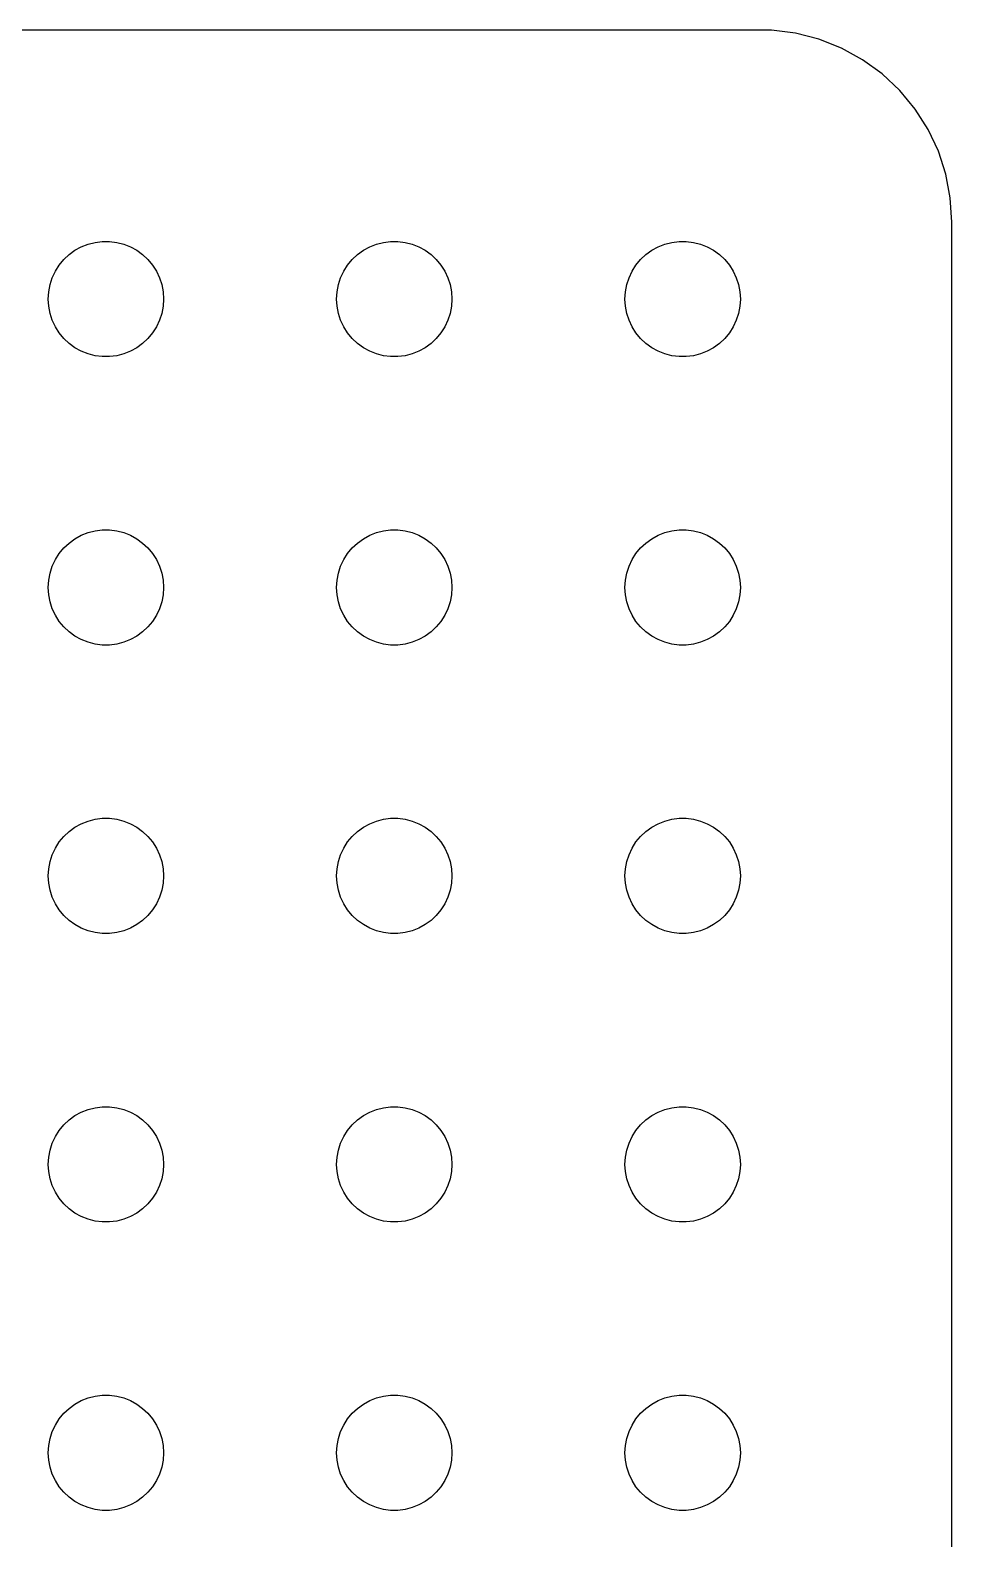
# Model space of a CAD drawing. Header units: metres. Extents: x -180 to 180, y -37 to 37.
# Drawn here: x 155.53 to 179.5, y -2.24 to 36.99 of the extents above; entities that cross this region are included whole.
import ezdxf

# ---------------------------------------------------------------- set-up
doc = ezdxf.new("R2010")
doc.units = ezdxf.units.M

msp = doc.modelspace()

# ---------------------------------------------------------------- linework, layer by layer
for p, q in [((174.814, 36.9901), (-174.814, 36.9901)), ((175.437, 36.9114), (174.814, 36.9901)), ((176.045, 36.7553), (175.437, 36.9114)), ((176.629, 36.5241), (176.045, 36.7553)), ((177.179, 36.2216), (176.629, 36.5241)), ((177.687, 35.8526), (177.179, 36.2216)), ((178.145, 35.4227), (177.687, 35.8526)), ((178.545, 34.9389), (178.145, 35.4227)), ((178.882, 34.4088), (178.545, 34.9389)), ((179.149, 33.8406), (178.882, 34.4088)), ((179.343, 33.2434), (179.149, 33.8406)), ((179.461, 32.6267), (179.343, 33.2434)), ((179.5, 32), (179.461, 32.6267)), ((179.5, -32), (179.5, 32)), ((156.861, 31.3572), (157.036, 31.4266)), ((157.036, 31.4266), (157.219, 31.4734)), ((157.219, 31.4734), (157.406, 31.497)), ((157.406, 31.497), (157.594, 31.497)), ((157.594, 31.497), (157.781, 31.4734)), ((157.781, 31.4734), (157.964, 31.4266)), ((157.964, 31.4266), (158.139, 31.3572)), ((164.361, 31.3572), (164.536, 31.4266)), ((164.536, 31.4266), (164.719, 31.4734)), ((164.719, 31.4734), (164.906, 31.497)), ((164.906, 31.497), (165.094, 31.497)), ((165.094, 31.497), (165.281, 31.4734)), ((165.281, 31.4734), (165.464, 31.4266)), ((165.464, 31.4266), (165.639, 31.3572)), ((171.861, 31.3572), (172.036, 31.4266)), ((172.036, 31.4266), (172.219, 31.4734)), ((172.219, 31.4734), (172.406, 31.497)), ((172.406, 31.497), (172.594, 31.497)), ((172.594, 31.497), (172.781, 31.4734)), ((172.781, 31.4734), (172.964, 31.4266)), ((172.964, 31.4266), (173.139, 31.3572)), ((156.286, 30.8817), (156.407, 31.0268)), ((156.407, 31.0268), (156.544, 31.1558)), ((156.544, 31.1558), (156.696, 31.2665)), ((156.696, 31.2665), (156.861, 31.3572)), ((158.139, 31.3572), (158.304, 31.2665)), ((158.304, 31.2665), (158.456, 31.1558)), ((158.456, 31.1558), (158.593, 31.0268)), ((158.593, 31.0268), (158.714, 30.8817)), ((163.786, 30.8817), (163.907, 31.0268)), ((163.907, 31.0268), (164.044, 31.1558)), ((164.044, 31.1558), (164.196, 31.2665)), ((164.196, 31.2665), (164.361, 31.3572)), ((165.639, 31.3572), (165.804, 31.2665)), ((165.804, 31.2665), (165.956, 31.1558)), ((165.956, 31.1558), (166.093, 31.0268)), ((166.093, 31.0268), (166.214, 30.8817)), ((171.286, 30.8817), (171.407, 31.0268)), ((171.407, 31.0268), (171.544, 31.1558)), ((171.544, 31.1558), (171.696, 31.2665)), ((171.696, 31.2665), (171.861, 31.3572)), ((173.139, 31.3572), (173.304, 31.2665)), ((173.304, 31.2665), (173.456, 31.1558)), ((173.456, 31.1558), (173.593, 31.0268)), ((173.593, 31.0268), (173.714, 30.8817)), ((156.105, 30.5522), (156.186, 30.7226)), ((156.186, 30.7226), (156.286, 30.8817)), ((158.714, 30.8817), (158.814, 30.7226)), ((158.814, 30.7226), (158.895, 30.5522)), ((163.605, 30.5522), (163.686, 30.7226)), ((163.686, 30.7226), (163.786, 30.8817)), ((166.214, 30.8817), (166.314, 30.7226)), ((166.314, 30.7226), (166.395, 30.5522)), ((171.105, 30.5522), (171.186, 30.7226)), ((171.186, 30.7226), (171.286, 30.8817)), ((173.714, 30.8817), (173.814, 30.7226)), ((173.814, 30.7226), (173.895, 30.5522)), ((156.012, 30.188), (156.047, 30.373)), ((156.047, 30.373), (156.105, 30.5522)), ((158.895, 30.5522), (158.953, 30.373)), ((158.953, 30.373), (158.988, 30.188)), ((163.512, 30.188), (163.547, 30.373)), ((163.547, 30.373), (163.605, 30.5522)), ((166.395, 30.5522), (166.453, 30.373)), ((166.453, 30.373), (166.488, 30.188)), ((171.012, 30.188), (171.047, 30.373)), ((171.047, 30.373), (171.105, 30.5522)), ((173.895, 30.5522), (173.953, 30.373)), ((173.953, 30.373), (173.988, 30.188)), ((156, 30), (156.012, 30.188)), ((156.012, 29.812), (156, 30)), ((158.988, 30.188), (159, 30)), ((159, 30), (158.988, 29.812)), ((163.5, 30), (163.512, 30.188)), ((163.512, 29.812), (163.5, 30)), ((166.488, 30.188), (166.5, 30)), ((166.5, 30), (166.488, 29.812)), ((171, 30), (171.012, 30.188)), ((171.012, 29.812), (171, 30)), ((173.988, 30.188), (174, 30)), ((174, 30), (173.988, 29.812)), ((156.047, 29.627), (156.012, 29.812)), ((156.105, 29.4478), (156.047, 29.627)), ((156.186, 29.2774), (156.105, 29.4478)), ((158.895, 29.4478), (158.814, 29.2774)), ((158.953, 29.627), (158.895, 29.4478)), ((158.988, 29.812), (158.953, 29.627)), ((163.547, 29.627), (163.512, 29.812)), ((163.605, 29.4478), (163.547, 29.627)), ((163.686, 29.2774), (163.605, 29.4478)), ((166.395, 29.4478), (166.314, 29.2774)), ((166.453, 29.627), (166.395, 29.4478)), ((166.488, 29.812), (166.453, 29.627)), ((171.047, 29.627), (171.012, 29.812)), ((171.105, 29.4478), (171.047, 29.627)), ((171.186, 29.2774), (171.105, 29.4478)), ((173.895, 29.4478), (173.814, 29.2774)), ((173.953, 29.627), (173.895, 29.4478)), ((173.988, 29.812), (173.953, 29.627)), ((156.286, 29.1183), (156.186, 29.2774)), ((156.407, 28.9732), (156.286, 29.1183)), ((158.714, 29.1183), (158.593, 28.9732)), ((158.814, 29.2774), (158.714, 29.1183)), ((163.786, 29.1183), (163.686, 29.2774)), ((163.907, 28.9732), (163.786, 29.1183)), ((166.214, 29.1183), (166.093, 28.9732)), ((166.314, 29.2774), (166.214, 29.1183)), ((171.286, 29.1183), (171.186, 29.2774)), ((171.407, 28.9732), (171.286, 29.1183)), ((173.714, 29.1183), (173.593, 28.9732)), ((173.814, 29.2774), (173.714, 29.1183)), ((156.544, 28.8442), (156.407, 28.9732)), ((156.696, 28.7335), (156.544, 28.8442)), ((156.861, 28.6427), (156.696, 28.7335)), ((157.036, 28.5734), (156.861, 28.6427)), ((158.139, 28.6427), (157.964, 28.5734)), ((158.304, 28.7335), (158.139, 28.6427)), ((158.456, 28.8442), (158.304, 28.7335)), ((158.593, 28.9732), (158.456, 28.8442)), ((164.044, 28.8442), (163.907, 28.9732)), ((164.196, 28.7335), (164.044, 28.8442)), ((164.361, 28.6427), (164.196, 28.7335)), ((164.536, 28.5734), (164.361, 28.6427)), ((165.639, 28.6427), (165.464, 28.5734)), ((165.804, 28.7335), (165.639, 28.6427)), ((165.956, 28.8442), (165.804, 28.7335)), ((166.093, 28.9732), (165.956, 28.8442)), ((171.544, 28.8442), (171.407, 28.9732)), ((171.696, 28.7335), (171.544, 28.8442)), ((171.861, 28.6427), (171.696, 28.7335)), ((172.036, 28.5734), (171.861, 28.6427)), ((173.139, 28.6427), (172.964, 28.5734)), ((173.304, 28.7335), (173.139, 28.6427)), ((173.456, 28.8442), (173.304, 28.7335)), ((173.593, 28.9732), (173.456, 28.8442)), ((157.219, 28.5266), (157.036, 28.5734)), ((157.406, 28.503), (157.219, 28.5266)), ((157.594, 28.503), (157.406, 28.503)), ((157.781, 28.5266), (157.594, 28.503)), ((157.964, 28.5734), (157.781, 28.5266)), ((164.719, 28.5266), (164.536, 28.5734)), ((164.906, 28.503), (164.719, 28.5266)), ((165.094, 28.503), (164.906, 28.503)), ((165.281, 28.5266), (165.094, 28.503)), ((165.464, 28.5734), (165.281, 28.5266)), ((172.219, 28.5266), (172.036, 28.5734)), ((172.406, 28.503), (172.219, 28.5266)), ((172.594, 28.503), (172.406, 28.503)), ((172.781, 28.5266), (172.594, 28.503)), ((172.964, 28.5734), (172.781, 28.5266)), ((157.036, 23.9266), (157.219, 23.9734)), ((157.219, 23.9734), (157.406, 23.997)), ((157.406, 23.997), (157.594, 23.997)), ((157.594, 23.997), (157.781, 23.9734)), ((157.781, 23.9734), (157.964, 23.9266)), ((164.536, 23.9266), (164.719, 23.9734)), ((164.719, 23.9734), (164.906, 23.997)), ((164.906, 23.997), (165.094, 23.997)), ((165.094, 23.997), (165.281, 23.9734)), ((165.281, 23.9734), (165.464, 23.9266)), ((172.036, 23.9266), (172.219, 23.9734)), ((172.219, 23.9734), (172.406, 23.997)), ((172.406, 23.997), (172.594, 23.997)), ((172.594, 23.997), (172.781, 23.9734)), ((172.781, 23.9734), (172.964, 23.9266)), ((156.407, 23.5268), (156.544, 23.6558)), ((156.544, 23.6558), (156.696, 23.7665)), ((156.696, 23.7665), (156.861, 23.8572)), ((156.861, 23.8572), (157.036, 23.9266)), ((157.964, 23.9266), (158.139, 23.8572)), ((158.139, 23.8572), (158.304, 23.7665)), ((158.304, 23.7665), (158.456, 23.6558)), ((158.456, 23.6558), (158.593, 23.5268)), ((163.907, 23.5268), (164.044, 23.6558)), ((164.044, 23.6558), (164.196, 23.7665)), ((164.196, 23.7665), (164.361, 23.8572)), ((164.361, 23.8572), (164.536, 23.9266)), ((165.464, 23.9266), (165.639, 23.8572)), ((165.639, 23.8572), (165.804, 23.7665)), ((165.804, 23.7665), (165.956, 23.6558)), ((165.956, 23.6558), (166.093, 23.5268)), ((171.407, 23.5268), (171.544, 23.6558)), ((171.544, 23.6558), (171.696, 23.7665)), ((171.696, 23.7665), (171.861, 23.8572)), ((171.861, 23.8572), (172.036, 23.9266)), ((172.964, 23.9266), (173.139, 23.8572)), ((173.139, 23.8572), (173.304, 23.7665)), ((173.304, 23.7665), (173.456, 23.6558)), ((173.456, 23.6558), (173.593, 23.5268)), ((156.105, 23.0522), (156.186, 23.2226)), ((156.186, 23.2226), (156.286, 23.3817)), ((156.286, 23.3817), (156.407, 23.5268)), ((158.593, 23.5268), (158.714, 23.3817)), ((158.714, 23.3817), (158.814, 23.2226)), ((158.814, 23.2226), (158.895, 23.0522)), ((163.605, 23.0522), (163.686, 23.2226)), ((163.686, 23.2226), (163.786, 23.3817)), ((163.786, 23.3817), (163.907, 23.5268)), ((166.093, 23.5268), (166.214, 23.3817)), ((166.214, 23.3817), (166.314, 23.2226)), ((166.314, 23.2226), (166.395, 23.0522)), ((171.105, 23.0522), (171.186, 23.2226)), ((171.186, 23.2226), (171.286, 23.3817)), ((171.286, 23.3817), (171.407, 23.5268)), ((173.593, 23.5268), (173.714, 23.3817)), ((173.714, 23.3817), (173.814, 23.2226)), ((173.814, 23.2226), (173.895, 23.0522)), ((156.012, 22.688), (156.047, 22.873)), ((156.047, 22.873), (156.105, 23.0522)), ((158.895, 23.0522), (158.953, 22.873)), ((158.953, 22.873), (158.988, 22.688)), ((163.512, 22.688), (163.547, 22.873)), ((163.547, 22.873), (163.605, 23.0522)), ((166.395, 23.0522), (166.453, 22.873)), ((166.453, 22.873), (166.488, 22.688)), ((171.012, 22.688), (171.047, 22.873)), ((171.047, 22.873), (171.105, 23.0522)), ((173.895, 23.0522), (173.953, 22.873)), ((173.953, 22.873), (173.988, 22.688)), ((156, 22.5), (156.012, 22.688)), ((156.012, 22.312), (156, 22.5)), ((158.988, 22.688), (159, 22.5)), ((159, 22.5), (158.988, 22.312)), ((163.5, 22.5), (163.512, 22.688)), ((163.512, 22.312), (163.5, 22.5)), ((166.488, 22.688), (166.5, 22.5)), ((166.5, 22.5), (166.488, 22.312)), ((171, 22.5), (171.012, 22.688)), ((171.012, 22.312), (171, 22.5)), ((173.988, 22.688), (174, 22.5)), ((174, 22.5), (173.988, 22.312)), ((156.047, 22.127), (156.012, 22.312)), ((156.105, 21.9478), (156.047, 22.127)), ((158.953, 22.127), (158.895, 21.9478)), ((158.988, 22.312), (158.953, 22.127)), ((163.547, 22.127), (163.512, 22.312)), ((163.605, 21.9478), (163.547, 22.127)), ((166.453, 22.127), (166.395, 21.9478)), ((166.488, 22.312), (166.453, 22.127)), ((171.047, 22.127), (171.012, 22.312)), ((171.105, 21.9478), (171.047, 22.127)), ((173.953, 22.127), (173.895, 21.9478)), ((173.988, 22.312), (173.953, 22.127)), ((156.186, 21.7774), (156.105, 21.9478)), ((156.286, 21.6183), (156.186, 21.7774)), ((156.407, 21.4732), (156.286, 21.6183)), ((158.714, 21.6183), (158.593, 21.4732)), ((158.814, 21.7774), (158.714, 21.6183)), ((158.895, 21.9478), (158.814, 21.7774)), ((163.686, 21.7774), (163.605, 21.9478)), ((163.786, 21.6183), (163.686, 21.7774)), ((163.907, 21.4732), (163.786, 21.6183)), ((166.214, 21.6183), (166.093, 21.4732)), ((166.314, 21.7774), (166.214, 21.6183)), ((166.395, 21.9478), (166.314, 21.7774)), ((171.186, 21.7774), (171.105, 21.9478)), ((171.286, 21.6183), (171.186, 21.7774)), ((171.407, 21.4732), (171.286, 21.6183)), ((173.714, 21.6183), (173.593, 21.4732)), ((173.814, 21.7774), (173.714, 21.6183)), ((173.895, 21.9478), (173.814, 21.7774)), ((156.544, 21.3442), (156.407, 21.4732)), ((156.696, 21.2335), (156.544, 21.3442)), ((156.861, 21.1427), (156.696, 21.2335)), ((158.304, 21.2335), (158.139, 21.1427)), ((158.456, 21.3442), (158.304, 21.2335)), ((158.593, 21.4732), (158.456, 21.3442)), ((164.044, 21.3442), (163.907, 21.4732)), ((164.196, 21.2335), (164.044, 21.3442)), ((164.361, 21.1427), (164.196, 21.2335)), ((165.804, 21.2335), (165.639, 21.1427)), ((165.956, 21.3442), (165.804, 21.2335)), ((166.093, 21.4732), (165.956, 21.3442)), ((171.544, 21.3442), (171.407, 21.4732)), ((171.696, 21.2335), (171.544, 21.3442)), ((171.861, 21.1427), (171.696, 21.2335)), ((173.304, 21.2335), (173.139, 21.1427)), ((173.456, 21.3442), (173.304, 21.2335)), ((173.593, 21.4732), (173.456, 21.3442)), ((157.036, 21.0734), (156.861, 21.1427)), ((157.219, 21.0266), (157.036, 21.0734)), ((157.406, 21.003), (157.219, 21.0266)), ((157.594, 21.003), (157.406, 21.003)), ((157.781, 21.0266), (157.594, 21.003)), ((157.964, 21.0734), (157.781, 21.0266)), ((158.139, 21.1427), (157.964, 21.0734)), ((164.536, 21.0734), (164.361, 21.1427)), ((164.719, 21.0266), (164.536, 21.0734)), ((164.906, 21.003), (164.719, 21.0266)), ((165.094, 21.003), (164.906, 21.003)), ((165.281, 21.0266), (165.094, 21.003)), ((165.464, 21.0734), (165.281, 21.0266)), ((165.639, 21.1427), (165.464, 21.0734)), ((172.036, 21.0734), (171.861, 21.1427)), ((172.219, 21.0266), (172.036, 21.0734)), ((172.406, 21.003), (172.219, 21.0266)), ((172.594, 21.003), (172.406, 21.003)), ((172.781, 21.0266), (172.594, 21.003)), ((172.964, 21.0734), (172.781, 21.0266)), ((173.139, 21.1427), (172.964, 21.0734)), ((157.219, 16.4734), (157.406, 16.497)), ((157.406, 16.497), (157.594, 16.497)), ((157.594, 16.497), (157.781, 16.4734)), ((164.719, 16.4734), (164.906, 16.497)), ((164.906, 16.497), (165.094, 16.497)), ((165.094, 16.497), (165.281, 16.4734)), ((172.219, 16.4734), (172.406, 16.497)), ((172.406, 16.497), (172.594, 16.497)), ((172.594, 16.497), (172.781, 16.4734)), ((156.407, 16.0268), (156.544, 16.1558)), ((156.544, 16.1558), (156.696, 16.2665)), ((156.696, 16.2665), (156.861, 16.3572)), ((156.861, 16.3572), (157.036, 16.4266)), ((157.036, 16.4266), (157.219, 16.4734)), ((157.781, 16.4734), (157.964, 16.4266)), ((157.964, 16.4266), (158.139, 16.3572)), ((158.139, 16.3572), (158.304, 16.2665)), ((158.304, 16.2665), (158.456, 16.1558)), ((158.456, 16.1558), (158.593, 16.0268)), ((163.907, 16.0268), (164.044, 16.1558)), ((164.044, 16.1558), (164.196, 16.2665)), ((164.196, 16.2665), (164.361, 16.3572)), ((164.361, 16.3572), (164.536, 16.4266)), ((164.536, 16.4266), (164.719, 16.4734)), ((165.281, 16.4734), (165.464, 16.4266)), ((165.464, 16.4266), (165.639, 16.3572)), ((165.639, 16.3572), (165.804, 16.2665)), ((165.804, 16.2665), (165.956, 16.1558)), ((165.956, 16.1558), (166.093, 16.0268)), ((171.407, 16.0268), (171.544, 16.1558)), ((171.544, 16.1558), (171.696, 16.2665)), ((171.696, 16.2665), (171.861, 16.3572)), ((171.861, 16.3572), (172.036, 16.4266)), ((172.036, 16.4266), (172.219, 16.4734)), ((172.781, 16.4734), (172.964, 16.4266)), ((172.964, 16.4266), (173.139, 16.3572)), ((173.139, 16.3572), (173.304, 16.2665)), ((173.304, 16.2665), (173.456, 16.1558)), ((173.456, 16.1558), (173.593, 16.0268)), ((156.105, 15.5522), (156.186, 15.7226)), ((156.186, 15.7226), (156.286, 15.8817)), ((156.286, 15.8817), (156.407, 16.0268)), ((158.593, 16.0268), (158.714, 15.8817)), ((158.714, 15.8817), (158.814, 15.7226)), ((158.814, 15.7226), (158.895, 15.5522)), ((163.605, 15.5522), (163.686, 15.7226)), ((163.686, 15.7226), (163.786, 15.8817)), ((163.786, 15.8817), (163.907, 16.0268)), ((166.093, 16.0268), (166.214, 15.8817)), ((166.214, 15.8817), (166.314, 15.7226)), ((166.314, 15.7226), (166.395, 15.5522)), ((171.105, 15.5522), (171.186, 15.7226)), ((171.186, 15.7226), (171.286, 15.8817)), ((171.286, 15.8817), (171.407, 16.0268)), ((173.593, 16.0268), (173.714, 15.8817)), ((173.714, 15.8817), (173.814, 15.7226)), ((173.814, 15.7226), (173.895, 15.5522)), ((156.012, 15.188), (156.047, 15.373)), ((156.047, 15.373), (156.105, 15.5522)), ((158.895, 15.5522), (158.953, 15.373)), ((158.953, 15.373), (158.988, 15.188)), ((163.512, 15.188), (163.547, 15.373)), ((163.547, 15.373), (163.605, 15.5522)), ((166.395, 15.5522), (166.453, 15.373)), ((166.453, 15.373), (166.488, 15.188)), ((171.012, 15.188), (171.047, 15.373)), ((171.047, 15.373), (171.105, 15.5522)), ((173.895, 15.5522), (173.953, 15.373)), ((173.953, 15.373), (173.988, 15.188)), ((156, 15), (156.012, 15.188)), ((156.012, 14.812), (156, 15)), ((158.988, 15.188), (159, 15)), ((159, 15), (158.988, 14.812)), ((163.5, 15), (163.512, 15.188)), ((163.512, 14.812), (163.5, 15)), ((166.488, 15.188), (166.5, 15)), ((166.5, 15), (166.488, 14.812)), ((171, 15), (171.012, 15.188)), ((171.012, 14.812), (171, 15)), ((173.988, 15.188), (174, 15)), ((174, 15), (173.988, 14.812)), ((156.047, 14.627), (156.012, 14.812)), ((156.105, 14.4478), (156.047, 14.627)), ((158.953, 14.627), (158.895, 14.4478)), ((158.988, 14.812), (158.953, 14.627)), ((163.547, 14.627), (163.512, 14.812)), ((163.605, 14.4478), (163.547, 14.627)), ((166.453, 14.627), (166.395, 14.4478)), ((166.488, 14.812), (166.453, 14.627)), ((171.047, 14.627), (171.012, 14.812)), ((171.105, 14.4478), (171.047, 14.627)), ((173.953, 14.627), (173.895, 14.4478)), ((173.988, 14.812), (173.953, 14.627)), ((156.186, 14.2774), (156.105, 14.4478)), ((156.286, 14.1183), (156.186, 14.2774)), ((158.814, 14.2774), (158.714, 14.1183)), ((158.895, 14.4478), (158.814, 14.2774)), ((163.686, 14.2774), (163.605, 14.4478)), ((163.786, 14.1183), (163.686, 14.2774)), ((166.314, 14.2774), (166.214, 14.1183)), ((166.395, 14.4478), (166.314, 14.2774)), ((171.186, 14.2774), (171.105, 14.4478)), ((171.286, 14.1183), (171.186, 14.2774)), ((173.814, 14.2774), (173.714, 14.1183)), ((173.895, 14.4478), (173.814, 14.2774)), ((156.407, 13.9732), (156.286, 14.1183)), ((156.544, 13.8442), (156.407, 13.9732)), ((156.696, 13.7335), (156.544, 13.8442)), ((156.861, 13.6427), (156.696, 13.7335)), ((158.304, 13.7335), (158.139, 13.6427)), ((158.456, 13.8442), (158.304, 13.7335)), ((158.593, 13.9732), (158.456, 13.8442)), ((158.714, 14.1183), (158.593, 13.9732)), ((163.907, 13.9732), (163.786, 14.1183)), ((164.044, 13.8442), (163.907, 13.9732)), ((164.196, 13.7335), (164.044, 13.8442)), ((164.361, 13.6427), (164.196, 13.7335)), ((165.804, 13.7335), (165.639, 13.6427)), ((165.956, 13.8442), (165.804, 13.7335)), ((166.093, 13.9732), (165.956, 13.8442)), ((166.214, 14.1183), (166.093, 13.9732)), ((171.407, 13.9732), (171.286, 14.1183)), ((171.544, 13.8442), (171.407, 13.9732)), ((171.696, 13.7335), (171.544, 13.8442)), ((171.861, 13.6427), (171.696, 13.7335)), ((173.304, 13.7335), (173.139, 13.6427)), ((173.456, 13.8442), (173.304, 13.7335)), ((173.593, 13.9732), (173.456, 13.8442)), ((173.714, 14.1183), (173.593, 13.9732)), ((157.036, 13.5734), (156.861, 13.6427)), ((157.219, 13.5266), (157.036, 13.5734)), ((157.406, 13.5029), (157.219, 13.5266)), ((157.594, 13.5029), (157.406, 13.5029)), ((157.781, 13.5266), (157.594, 13.5029)), ((157.964, 13.5734), (157.781, 13.5266)), ((158.139, 13.6427), (157.964, 13.5734)), ((164.536, 13.5734), (164.361, 13.6427)), ((164.719, 13.5266), (164.536, 13.5734)), ((164.906, 13.5029), (164.719, 13.5266)), ((165.094, 13.5029), (164.906, 13.5029)), ((165.281, 13.5266), (165.094, 13.5029)), ((165.464, 13.5734), (165.281, 13.5266)), ((165.639, 13.6427), (165.464, 13.5734)), ((172.036, 13.5734), (171.861, 13.6427)), ((172.219, 13.5266), (172.036, 13.5734)), ((172.406, 13.5029), (172.219, 13.5266)), ((172.594, 13.5029), (172.406, 13.5029)), ((172.781, 13.5266), (172.594, 13.5029)), ((172.964, 13.5734), (172.781, 13.5266)), ((173.139, 13.6427), (172.964, 13.5734)), ((156.407, 8.52681), (156.544, 8.65576)), ((156.544, 8.65576), (156.696, 8.76648)), ((156.696, 8.76648), (156.861, 8.85724)), ((156.861, 8.85724), (157.036, 8.92657)), ((157.036, 8.92657), (157.219, 8.97342)), ((157.219, 8.97342), (157.406, 8.99704)), ((157.406, 8.99704), (157.594, 8.99704)), ((157.594, 8.99704), (157.781, 8.97342)), ((157.781, 8.97342), (157.964, 8.92657)), ((157.964, 8.92657), (158.139, 8.85724)), ((158.139, 8.85724), (158.304, 8.76648)), ((158.304, 8.76648), (158.456, 8.65576)), ((158.456, 8.65576), (158.593, 8.52681)), ((163.907, 8.52681), (164.044, 8.65576)), ((164.044, 8.65576), (164.196, 8.76648)), ((164.196, 8.76648), (164.361, 8.85724)), ((164.361, 8.85724), (164.536, 8.92657)), ((164.536, 8.92657), (164.719, 8.97342)), ((164.719, 8.97342), (164.906, 8.99704)), ((164.906, 8.99704), (165.094, 8.99704)), ((165.094, 8.99704), (165.281, 8.97342)), ((165.281, 8.97342), (165.464, 8.92657)), ((165.464, 8.92657), (165.639, 8.85724)), ((165.639, 8.85724), (165.804, 8.76648)), ((165.804, 8.76648), (165.956, 8.65576)), ((165.956, 8.65576), (166.093, 8.52681)), ((171.407, 8.52681), (171.544, 8.65576)), ((171.544, 8.65576), (171.696, 8.76648)), ((171.696, 8.76648), (171.861, 8.85724)), ((171.861, 8.85724), (172.036, 8.92657)), ((172.036, 8.92657), (172.219, 8.97342)), ((172.219, 8.97342), (172.406, 8.99704)), ((172.406, 8.99704), (172.594, 8.99704)), ((172.594, 8.99704), (172.781, 8.97342)), ((172.781, 8.97342), (172.964, 8.92657)), ((172.964, 8.92657), (173.139, 8.85724)), ((173.139, 8.85724), (173.304, 8.76648)), ((173.304, 8.76648), (173.456, 8.65576)), ((173.456, 8.65576), (173.593, 8.52681)), ((156.186, 8.22263), (156.286, 8.38167)), ((156.286, 8.38167), (156.407, 8.52681)), ((158.593, 8.52681), (158.714, 8.38167)), ((158.714, 8.38167), (158.814, 8.22263)), ((163.686, 8.22263), (163.786, 8.38167)), ((163.786, 8.38167), (163.907, 8.52681)), ((166.093, 8.52681), (166.214, 8.38167)), ((166.214, 8.38167), (166.314, 8.22263)), ((171.186, 8.22263), (171.286, 8.38167)), ((171.286, 8.38167), (171.407, 8.52681)), ((173.593, 8.52681), (173.714, 8.38167)), ((173.714, 8.38167), (173.814, 8.22263)), ((156.012, 7.68799), (156.047, 7.87303)), ((156.047, 7.87303), (156.105, 8.05219)), ((156.105, 8.05219), (156.186, 8.22263)), ((158.814, 8.22263), (158.895, 8.05219)), ((158.895, 8.05219), (158.953, 7.87303)), ((158.953, 7.87303), (158.988, 7.68799)), ((163.512, 7.68799), (163.547, 7.87303)), ((163.547, 7.87303), (163.605, 8.05219)), ((163.605, 8.05219), (163.686, 8.22263)), ((166.314, 8.22263), (166.395, 8.05219)), ((166.395, 8.05219), (166.453, 7.87303)), ((166.453, 7.87303), (166.488, 7.68799)), ((171.012, 7.68799), (171.047, 7.87303)), ((171.047, 7.87303), (171.105, 8.05219)), ((171.105, 8.05219), (171.186, 8.22263)), ((173.814, 8.22263), (173.895, 8.05219)), ((173.895, 8.05219), (173.953, 7.87303)), ((173.953, 7.87303), (173.988, 7.68799)), ((156, 7.5), (156.012, 7.68799)), ((156.012, 7.312), (156, 7.5)), ((158.988, 7.68799), (159, 7.5)), ((159, 7.5), (158.988, 7.312)), ((163.5, 7.5), (163.512, 7.68799)), ((163.512, 7.312), (163.5, 7.5)), ((166.488, 7.68799), (166.5, 7.5)), ((166.5, 7.5), (166.488, 7.312)), ((171, 7.5), (171.012, 7.68799)), ((171.012, 7.312), (171, 7.5)), ((173.988, 7.68799), (174, 7.5)), ((174, 7.5), (173.988, 7.312)), ((156.047, 7.12695), (156.012, 7.312)), ((156.105, 6.9478), (156.047, 7.12695)), ((158.953, 7.12695), (158.895, 6.9478)), ((158.988, 7.312), (158.953, 7.12695)), ((163.547, 7.12695), (163.512, 7.312)), ((163.605, 6.9478), (163.547, 7.12695)), ((166.453, 7.12695), (166.395, 6.9478)), ((166.488, 7.312), (166.453, 7.12695)), ((171.047, 7.12695), (171.012, 7.312)), ((171.105, 6.9478), (171.047, 7.12695)), ((173.953, 7.12695), (173.895, 6.9478)), ((173.988, 7.312), (173.953, 7.12695)), ((156.186, 6.77736), (156.105, 6.9478)), ((156.286, 6.61832), (156.186, 6.77736)), ((158.814, 6.77736), (158.714, 6.61832)), ((158.895, 6.9478), (158.814, 6.77736)), ((163.686, 6.77736), (163.605, 6.9478)), ((163.786, 6.61832), (163.686, 6.77736)), ((166.314, 6.77736), (166.214, 6.61832)), ((166.395, 6.9478), (166.314, 6.77736)), ((171.186, 6.77736), (171.105, 6.9478)), ((171.286, 6.61832), (171.186, 6.77736)), ((173.814, 6.77736), (173.714, 6.61832)), ((173.895, 6.9478), (173.814, 6.77736)), ((156.407, 6.47318), (156.286, 6.61832)), ((156.544, 6.34422), (156.407, 6.47318)), ((156.696, 6.23351), (156.544, 6.34422)), ((158.456, 6.34422), (158.304, 6.23351)), ((158.593, 6.47318), (158.456, 6.34422)), ((158.714, 6.61832), (158.593, 6.47318)), ((163.907, 6.47318), (163.786, 6.61832)), ((164.044, 6.34422), (163.907, 6.47318)), ((164.196, 6.23351), (164.044, 6.34422)), ((165.956, 6.34422), (165.804, 6.23351)), ((166.093, 6.47318), (165.956, 6.34422)), ((166.214, 6.61832), (166.093, 6.47318)), ((171.407, 6.47318), (171.286, 6.61832)), ((171.544, 6.34422), (171.407, 6.47318)), ((171.696, 6.23351), (171.544, 6.34422)), ((173.456, 6.34422), (173.304, 6.23351)), ((173.593, 6.47318), (173.456, 6.34422)), ((173.714, 6.61832), (173.593, 6.47318)), ((156.861, 6.14275), (156.696, 6.23351)), ((157.036, 6.07341), (156.861, 6.14275)), ((157.219, 6.02657), (157.036, 6.07341)), ((157.406, 6.00294), (157.219, 6.02657)), ((157.594, 6.00294), (157.406, 6.00294)), ((157.781, 6.02657), (157.594, 6.00294)), ((157.964, 6.07341), (157.781, 6.02657)), ((158.139, 6.14275), (157.964, 6.07341)), ((158.304, 6.23351), (158.139, 6.14275)), ((164.361, 6.14275), (164.196, 6.23351)), ((164.536, 6.07341), (164.361, 6.14275)), ((164.719, 6.02657), (164.536, 6.07341)), ((164.906, 6.00294), (164.719, 6.02657)), ((165.094, 6.00294), (164.906, 6.00294)), ((165.281, 6.02657), (165.094, 6.00294)), ((165.464, 6.07341), (165.281, 6.02657)), ((165.639, 6.14275), (165.464, 6.07341)), ((165.804, 6.23351), (165.639, 6.14275)), ((171.861, 6.14275), (171.696, 6.23351)), ((172.036, 6.07341), (171.861, 6.14275)), ((172.219, 6.02657), (172.036, 6.07341)), ((172.406, 6.00294), (172.219, 6.02657)), ((172.594, 6.00294), (172.406, 6.00294)), ((172.781, 6.02657), (172.594, 6.00294)), ((172.964, 6.07341), (172.781, 6.02657)), ((173.139, 6.14275), (172.964, 6.07341)), ((173.304, 6.23351), (173.139, 6.14275)), ((156.544, 1.15576), (156.696, 1.26648)), ((156.696, 1.26648), (156.861, 1.35724)), ((156.861, 1.35724), (157.036, 1.42657)), ((157.036, 1.42657), (157.219, 1.47342)), ((157.219, 1.47342), (157.406, 1.49704)), ((157.406, 1.49704), (157.594, 1.49704)), ((157.594, 1.49704), (157.781, 1.47342)), ((157.781, 1.47342), (157.964, 1.42657)), ((157.964, 1.42657), (158.139, 1.35724)), ((158.139, 1.35724), (158.304, 1.26648)), ((158.304, 1.26648), (158.456, 1.15576)), ((164.044, 1.15576), (164.196, 1.26648)), ((164.196, 1.26648), (164.361, 1.35724)), ((164.361, 1.35724), (164.536, 1.42657)), ((164.536, 1.42657), (164.719, 1.47342)), ((164.719, 1.47342), (164.906, 1.49704)), ((164.906, 1.49704), (165.094, 1.49704)), ((165.094, 1.49704), (165.281, 1.47342)), ((165.281, 1.47342), (165.464, 1.42657)), ((165.464, 1.42657), (165.639, 1.35724)), ((165.639, 1.35724), (165.804, 1.26648)), ((165.804, 1.26648), (165.956, 1.15576)), ((171.544, 1.15576), (171.696, 1.26648)), ((171.696, 1.26648), (171.861, 1.35724)), ((171.861, 1.35724), (172.036, 1.42657)), ((172.036, 1.42657), (172.219, 1.47342)), ((172.219, 1.47342), (172.406, 1.49704)), ((172.406, 1.49704), (172.594, 1.49704)), ((172.594, 1.49704), (172.781, 1.47342)), ((172.781, 1.47342), (172.964, 1.42657)), ((172.964, 1.42657), (173.139, 1.35724)), ((173.139, 1.35724), (173.304, 1.26648)), ((173.304, 1.26648), (173.456, 1.15576)), ((156.186, 0.722626), (156.286, 0.881668)), ((156.286, 0.881668), (156.407, 1.02681)), ((156.407, 1.02681), (156.544, 1.15576)), ((158.456, 1.15576), (158.593, 1.02681)), ((158.593, 1.02681), (158.714, 0.881668)), ((158.714, 0.881668), (158.814, 0.722626)), ((163.686, 0.722626), (163.786, 0.881668)), ((163.786, 0.881668), (163.907, 1.02681)), ((163.907, 1.02681), (164.044, 1.15576)), ((165.956, 1.15576), (166.093, 1.02681)), ((166.093, 1.02681), (166.214, 0.881668)), ((166.214, 0.881668), (166.314, 0.722626)), ((171.186, 0.722626), (171.286, 0.881668)), ((171.286, 0.881668), (171.407, 1.02681)), ((171.407, 1.02681), (171.544, 1.15576)), ((173.456, 1.15576), (173.593, 1.02681)), ((173.593, 1.02681), (173.714, 0.881668)), ((173.714, 0.881668), (173.814, 0.722626)), ((156.047, 0.373032), (156.105, 0.552185)), ((156.105, 0.552185), (156.186, 0.722626)), ((158.814, 0.722626), (158.895, 0.552185)), ((158.895, 0.552185), (158.953, 0.373032)), ((163.547, 0.373032), (163.605, 0.552185)), ((163.605, 0.552185), (163.686, 0.722626)), ((166.314, 0.722626), (166.395, 0.552185)), ((166.395, 0.552185), (166.453, 0.373032)), ((171.047, 0.373032), (171.105, 0.552185)), ((171.105, 0.552185), (171.186, 0.722626)), ((173.814, 0.722626), (173.895, 0.552185)), ((173.895, 0.552185), (173.953, 0.373032)), ((156, 0), (156.012, 0.187988)), ((156.012, -0.187988), (156, 0)), ((156.012, 0.187988), (156.047, 0.373032)), ((158.953, 0.373032), (158.988, 0.187988)), ((158.988, 0.187988), (159, 0)), ((159, 0), (158.988, -0.187988)), ((163.5, 0), (163.512, 0.187988)), ((163.512, -0.187988), (163.5, 0)), ((163.512, 0.187988), (163.547, 0.373032)), ((166.453, 0.373032), (166.488, 0.187988)), ((166.488, 0.187988), (166.5, 0)), ((166.5, 0), (166.488, -0.187988)), ((171, 0), (171.012, 0.187988)), ((171.012, -0.187988), (171, 0)), ((171.012, 0.187988), (171.047, 0.373032)), ((173.953, 0.373032), (173.988, 0.187988)), ((173.988, 0.187988), (174, 0)), ((174, 0), (173.988, -0.187988)), ((156.047, -0.373032), (156.012, -0.187988)), ((156.105, -0.552185), (156.047, -0.373032)), ((158.953, -0.373032), (158.895, -0.552185)), ((158.988, -0.187988), (158.953, -0.373032)), ((163.547, -0.373032), (163.512, -0.187988)), ((163.605, -0.552185), (163.547, -0.373032)), ((166.453, -0.373032), (166.395, -0.552185)), ((166.488, -0.187988), (166.453, -0.373032)), ((171.047, -0.373032), (171.012, -0.187988)), ((171.105, -0.552185), (171.047, -0.373032)), ((173.953, -0.373032), (173.895, -0.552185)), ((173.988, -0.187988), (173.953, -0.373032)), ((156.186, -0.722626), (156.105, -0.552185)), ((156.286, -0.881668), (156.186, -0.722626)), ((158.814, -0.722626), (158.714, -0.881668)), ((158.895, -0.552185), (158.814, -0.722626)), ((163.686, -0.722626), (163.605, -0.552185)), ((163.786, -0.881668), (163.686, -0.722626)), ((166.314, -0.722626), (166.214, -0.881668)), ((166.395, -0.552185), (166.314, -0.722626)), ((171.186, -0.722626), (171.105, -0.552185)), ((171.286, -0.881668), (171.186, -0.722626)), ((173.814, -0.722626), (173.714, -0.881668)), ((173.895, -0.552185), (173.814, -0.722626)), ((156.407, -1.02681), (156.286, -0.881668)), ((156.544, -1.15576), (156.407, -1.02681)), ((156.696, -1.26648), (156.544, -1.15576)), ((158.456, -1.15576), (158.304, -1.26648)), ((158.593, -1.02681), (158.456, -1.15576)), ((158.714, -0.881668), (158.593, -1.02681)), ((163.907, -1.02681), (163.786, -0.881668)), ((164.044, -1.15576), (163.907, -1.02681)), ((164.196, -1.26648), (164.044, -1.15576)), ((165.956, -1.15576), (165.804, -1.26648)), ((166.093, -1.02681), (165.956, -1.15576)), ((166.214, -0.881668), (166.093, -1.02681)), ((171.407, -1.02681), (171.286, -0.881668)), ((171.544, -1.15576), (171.407, -1.02681)), ((171.696, -1.26648), (171.544, -1.15576)), ((173.456, -1.15576), (173.304, -1.26648)), ((173.593, -1.02681), (173.456, -1.15576)), ((173.714, -0.881668), (173.593, -1.02681)), ((156.861, -1.35724), (156.696, -1.26648)), ((157.036, -1.42657), (156.861, -1.35724)), ((157.219, -1.47342), (157.036, -1.42657)), ((157.406, -1.49704), (157.219, -1.47342)), ((157.594, -1.49704), (157.406, -1.49704)), ((157.781, -1.47342), (157.594, -1.49704)), ((157.964, -1.42657), (157.781, -1.47342)), ((158.139, -1.35724), (157.964, -1.42657)), ((158.304, -1.26648), (158.139, -1.35724)), ((164.361, -1.35724), (164.196, -1.26648)), ((164.536, -1.42657), (164.361, -1.35724)), ((164.719, -1.47342), (164.536, -1.42657)), ((164.906, -1.49704), (164.719, -1.47342)), ((165.094, -1.49704), (164.906, -1.49704)), ((165.281, -1.47342), (165.094, -1.49704)), ((165.464, -1.42657), (165.281, -1.47342)), ((165.639, -1.35724), (165.464, -1.42657)), ((165.804, -1.26648), (165.639, -1.35724)), ((171.861, -1.35724), (171.696, -1.26648)), ((172.036, -1.42657), (171.861, -1.35724)), ((172.219, -1.47342), (172.036, -1.42657)), ((172.406, -1.49704), (172.219, -1.47342)), ((172.594, -1.49704), (172.406, -1.49704)), ((172.781, -1.47342), (172.594, -1.49704)), ((172.964, -1.42657), (172.781, -1.47342)), ((173.139, -1.35724), (172.964, -1.42657)), ((173.304, -1.26648), (173.139, -1.35724))]:
    msp.add_line(p, q)

doc.saveas('drawing.dxf')
